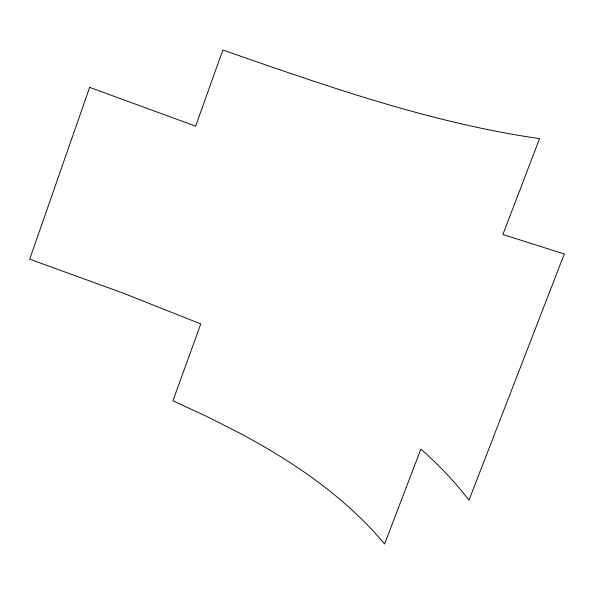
<?xml version="1.0" encoding="UTF-8"?>
<svg xmlns="http://www.w3.org/2000/svg" width="594" height="594" viewBox="0 0 594 594"><rect width="100%" height="100%" fill="white"/><g stroke="black" fill="none" stroke-linecap="round" stroke-linejoin="round"><path stroke-width="0.89" d="M89.664 87.37L29.7 259.17L122.312 292.797L200.802 323.93L172.906 400.794L206.667 416.416L237.956 432.232A374.888 106.371 17.8 0 1 280.754 456.719C319.275 480.643 355.405 509.088 384.608 543.978L420.871 449.094C438.461 464.567 454.677 481.623 469 500.17L564.3 254.002L502.895 234.489L539.53 138.632C430.65 122.906 326.336 86.011 222.847 50.022L195.626 126.158L89.664 87.37"/></g></svg>
